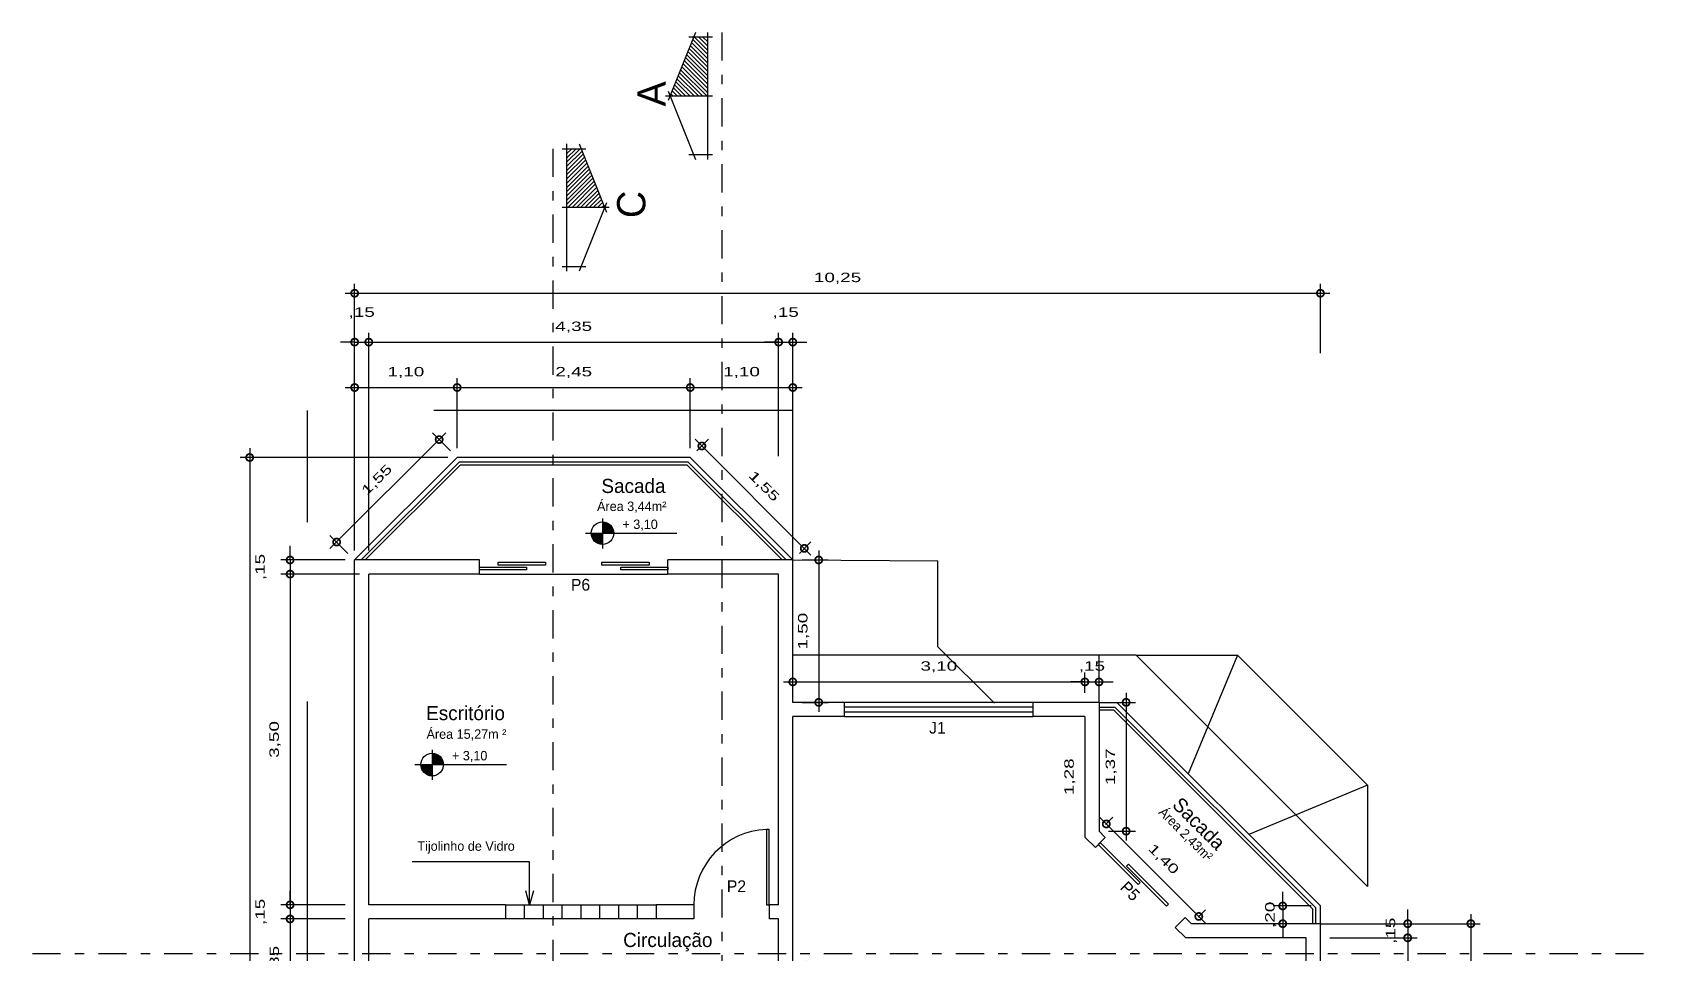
# Model space of a CAD drawing. Header units: millimetres. Extents: x 79.3 to 137.8, y -24.9 to 34.2.
# Drawn here: x 79.3 to 96.5, y -4.1 to 5.68 of the extents above; entities that cross this region are included whole.
import ezdxf

# ---------------------------------------------------------------- set-up
doc = ezdxf.new("R2010")
doc.units = ezdxf.units.MM
doc.header["$LTSCALE"] = 0.6
doc.header["$MEASUREMENT"] = 0
doc.linetypes.add('DASHDOT', pattern=[1, 0.5, -0.25, 0, -0.25])
doc.linetypes.add('HIDDEN', pattern=[9.525, 6.35, -3.175])
doc.layers.get('DEFPOINTS').update_dxf_attribs({"color": 253})
for name, color, linetype in [('0.1', 1, 'Continuous'), ('0.4', 4, 'Continuous'), ('02', 2, 'Continuous'), ('AR-ALV', 5, 'Continuous'), ('AR-ALV-BXA', 1, 'Continuous'), ('AR-PRJ', 12, 'HIDDEN'), ('AR-TXT', 2, 'Continuous')]:
    doc.layers.add(name, color=color, linetype=linetype)
doc.styles.add('stylUS BT', font='stylu.ttf', dxfattribs={"width": 1.5})
doc.dimstyles.new('ARQ_100 - S T', dxfattribs={"dimtxt": 0.1, "dimasz": 0.24, "dimexe": 0.1, "dimexo": 0.2, "dimgap": 0.1, "dimtad": 1, "dimzin": 6, "dimtxsty": 'stylUS BT', "dimblk1": 'DOTSMALL', "dimblk2": 'DOTSMALL', "dimsah": 1, "dimcen": 0.09, "dimse1": 1, "dimse2": 1, "dimsd1": 1, "dimsd2": 1, "dimclrd": 256, "dimclre": 256, "dimclrt": 2, "dimaunit": 1, "dimadec": 0, "dimazin": 0, "dimtfac": 1, "dimtmove": 2, "dimatfit": 3, "dimldrblk": 'DOTSMALL', "dimfxl": 1, "dimtolj": 1, "dimtzin": 0, "dimarcsym": 0})
doc.dimstyles.new('ARQ_100 1', dxfattribs={"dimtxt": 0.1, "dimasz": 0.15, "dimexe": 0.1, "dimexo": 0.1, "dimgap": 0.1, "dimtad": 1, "dimzin": 6, "dimtxsty": 'stylUS BT', "dimblk": 'DOTSMALL', "dimcen": 0.1, "dimdle": 0.1, "dimclrd": 256, "dimclre": 256, "dimclrt": 2, "dimaunit": 1, "dimadec": 0, "dimazin": 0, "dimtfac": 1, "dimtmove": 2, "dimatfit": 3, "dimldrblk": 'OPEN30', "dimfxl": 1, "dimtolj": 1, "dimtzin": 0, "dimarcsym": 0})

# ---------------------------------------------------------------- blocks, each defined once
blk = doc.blocks.new('*D81')
at = {"layer": 'DEFPOINTS', "color": 0, "lineweight": -3}
for p in [(87.223, -3.736), (87.223, -6.254), (87.223, -6.254)]:
    blk.add_point(p, dxfattribs=at)
at = {"layer": 'AR-TXT', "color": 2, "lineweight": -3, "insert": (87.064, -4.995), "char_height": 0.1, "attachment_point": 5, "rotation": 90, "style": 'stylUS BT'}
blk.add_mtext('\\A1;2,52', dxfattribs=at)
blk = doc.blocks.new('_DOTSMALL')
at = {"color": 0, "linetype": 'ByBlock', "const_width": 0.5}
blk.add_lwpolyline([(-0.0625, 0, 1), (0.0625, 0, 1)], format="xyb", close=True, dxfattribs=at)
blk = doc.blocks.new('*D82')
at = {"layer": 'DEFPOINTS', "color": 0, "lineweight": -3}
for p in [(87.373, -1.586), (87.373, -7.14), (87.773, -7.14)]:
    blk.add_point(p, dxfattribs=at)
at = {"layer": 'AR-TXT', "color": 2, "lineweight": -3, "insert": (87.51, -4.367), "char_height": 0.1, "attachment_point": 5, "rotation": 90, "style": 'stylUS BT'}
blk.add_mtext('\\A1;5,55', dxfattribs=at)
blk = doc.blocks.new('*D85')
at = {"layer": 'DEFPOINTS', "color": 0, "lineweight": -3}
for p in [(90.473, -1.586), (90.473, -2.866), (90.473, -2.866)]:
    blk.add_point(p, dxfattribs=at)
at = {"layer": 'AR-TXT', "color": 2, "lineweight": -3, "insert": (90.314, -2.226), "char_height": 0.1, "attachment_point": 5, "rotation": 90, "style": 'stylUS BT'}
blk.add_mtext('\\A1;1,28', dxfattribs=at)
blk = doc.blocks.new('*D114')
at = {"layer": '0.1', "lineweight": -2}
for p, q in [((83.691, 1.425), (82.461, 0.196)), ((83.74, 1.234), (83.549, 1.425)), ((82.652, 0.146), (82.461, 0.337))]:
    blk.add_line(p, q, dxfattribs=at)
at = {"layer": 'DEFPOINTS', "color": 0, "lineweight": -3}
for p in [(83.811, 1.164), (82.532, 0.266), (82.723, 0.076)]:
    blk.add_point(p, dxfattribs=at)
at = {"layer": '0.1', "lineweight": -2, "xscale": 0.15, "yscale": 0.15, "zscale": 0.15}
for p, rotation in [((83.62, 1.354), 44.999999999996), ((82.532, 0.266), 224.9999999999959)]:
    blk.add_blockref('_DOTSMALL', p, dxfattribs=dict(at, rotation=rotation))
at = {"layer": '0.1', "color": 2, "lineweight": -3, "insert": (82.963, 0.923), "char_height": 0.1, "attachment_point": 5, "rotation": 45, "style": 'stylUS BT'}
blk.add_mtext('\\A1;1,55', dxfattribs=at)
blk = doc.blocks.new('_Open30')
at = {"layer": 'AR-ALV', "color": 0, "lineweight": -2}
for p, q in [((-1, 0.27), (0, 0)), ((0, 0), (-1, -0.27)), ((0, 0), (-1, 0))]:
    blk.add_line(p, q, dxfattribs=at)
blk = doc.blocks.new('*D115')
at = {"layer": '0.1', "lineweight": -2}
for p, q in [((83.711, 1.907), (86.385, 1.907)), ((83.811, 1.264), (83.811, 2.007)), ((86.285, 1.264), (86.285, 2.007))]:
    blk.add_line(p, q, dxfattribs=at)
at = {"layer": 'DEFPOINTS', "color": 0, "lineweight": -3}
for p in [(86.285, 1.907), (83.811, 1.164), (86.285, 1.164)]:
    blk.add_point(p, dxfattribs=at)
at = {"layer": '0.1', "lineweight": -2, "xscale": 0.15, "yscale": 0.15, "zscale": 0.15, "rotation": 180}
blk.add_blockref('_DOTSMALL', (83.811, 1.907), dxfattribs=at)
at = {"layer": '0.1', "lineweight": -2, "xscale": 0.15, "yscale": 0.15, "zscale": 0.15}
blk.add_blockref('_DOTSMALL', (86.285, 1.907), dxfattribs=at)
at = {"layer": '0.1', "color": 2, "lineweight": -3, "insert": (85.048, 2.066), "char_height": 0.1, "attachment_point": 5, "style": 'stylUS BT'}
blk.add_mtext('\\A1;2,45', dxfattribs=at)
blk = doc.blocks.new('*D116')
at = {"layer": '0.1', "lineweight": -2}
for p, q in [((86.337, 1.357), (87.566, 0.128)), ((86.356, 1.234), (86.478, 1.357)), ((87.443, 0.146), (87.566, 0.269))]:
    blk.add_line(p, q, dxfattribs=at)
at = {"layer": 'DEFPOINTS', "color": 0, "lineweight": -3}
for p in [(86.285, 1.164), (87.495, 0.199), (87.373, 0.076)]:
    blk.add_point(p, dxfattribs=at)
at = {"layer": '0.1', "lineweight": -2, "xscale": 0.15, "yscale": 0.15, "zscale": 0.15}
for p, rotation in [((86.408, 1.286), 134.9999999999966), ((87.495, 0.199), 314.9999999999966)]:
    blk.add_blockref('_DOTSMALL', p, dxfattribs=dict(at, rotation=rotation))
at = {"layer": '0.1', "color": 2, "lineweight": -3, "insert": (87.064, 0.855), "char_height": 0.1, "attachment_point": 5, "rotation": 315, "style": 'stylUS BT'}
blk.add_mtext('\\A1;1,55', dxfattribs=at)
blk = doc.blocks.new('*D117')
at = {"layer": '0.1', "lineweight": -2}
for p, q in [((86.185, 1.907), (87.473, 1.907)), ((86.285, 1.264), (86.285, 2.007)), ((87.373, 0.176), (87.373, 2.007))]:
    blk.add_line(p, q, dxfattribs=at)
at = {"layer": 'DEFPOINTS', "color": 0, "lineweight": -3}
for p in [(87.373, 1.907), (86.285, 1.164), (87.373, 0.076)]:
    blk.add_point(p, dxfattribs=at)
at = {"layer": '0.1', "lineweight": -2, "xscale": 0.15, "yscale": 0.15, "zscale": 0.15, "rotation": 180}
blk.add_blockref('_DOTSMALL', (86.285, 1.907), dxfattribs=at)
at = {"layer": '0.1', "lineweight": -2, "xscale": 0.15, "yscale": 0.15, "zscale": 0.15}
blk.add_blockref('_DOTSMALL', (87.373, 1.907), dxfattribs=at)
at = {"layer": '0.1', "color": 2, "lineweight": -3, "insert": (86.829, 2.066), "char_height": 0.1, "attachment_point": 5, "style": 'stylUS BT'}
blk.add_mtext('\\A1;1,10', dxfattribs=at)
blk = doc.blocks.new('*D118')
at = {"layer": '0.1', "lineweight": -2}
for p, q in [((82.623, 1.907), (83.911, 1.907)), ((82.723, 0.176), (82.723, 2.007)), ((83.811, 1.264), (83.811, 2.007))]:
    blk.add_line(p, q, dxfattribs=at)
at = {"layer": 'DEFPOINTS', "color": 0, "lineweight": -3}
for p in [(83.811, 1.907), (83.811, 1.164), (82.723, 0.076)]:
    blk.add_point(p, dxfattribs=at)
at = {"layer": '0.1', "lineweight": -2, "xscale": 0.15, "yscale": 0.15, "zscale": 0.15, "rotation": 180}
blk.add_blockref('_DOTSMALL', (82.723, 1.907), dxfattribs=at)
at = {"layer": '0.1', "lineweight": -2, "xscale": 0.15, "yscale": 0.15, "zscale": 0.15}
blk.add_blockref('_DOTSMALL', (83.811, 1.907), dxfattribs=at)
at = {"layer": '0.1', "color": 2, "lineweight": -3, "insert": (83.267, 2.066), "char_height": 0.1, "attachment_point": 5, "style": 'stylUS BT'}
blk.add_mtext('\\A1;1,10', dxfattribs=at)
blk = doc.blocks.new('*D119')
at = {"layer": '0.1', "lineweight": -2}
for p, q in [((82.723, 0.176), (82.723, 2.489)), ((82.873, 0.176), (82.873, 2.489)), ((82.723, 2.389), (82.573, 2.389)), ((82.723, 2.389), (82.873, 2.389)), ((82.873, 2.389), (83.023, 2.389))]:
    blk.add_line(p, q, dxfattribs=at)
at = {"layer": 'DEFPOINTS', "color": 0, "lineweight": -3}
for p in [(82.873, 2.389), (82.723, 0.076), (82.873, 0.076)]:
    blk.add_point(p, dxfattribs=at)
at = {"layer": '0.1', "lineweight": -2, "xscale": 0.15, "yscale": 0.15, "zscale": 0.15}
blk.add_blockref('_DOTSMALL', (82.723, 2.389), dxfattribs=at)
at = {"layer": '0.1', "lineweight": -2, "xscale": 0.15, "yscale": 0.15, "zscale": 0.15, "rotation": 180}
blk.add_blockref('_DOTSMALL', (82.873, 2.389), dxfattribs=at)
at = {"layer": '0.1', "color": 2, "lineweight": -3, "insert": (82.798, 2.698), "char_height": 0.1, "attachment_point": 5, "style": 'stylUS BT'}
blk.add_mtext('\\A1;,15', dxfattribs=at)
blk = doc.blocks.new('*D120')
at = {"layer": '0.1', "lineweight": -2}
for p, q in [((82.873, 0.176), (82.873, 2.489)), ((87.223, 1.362), (87.223, 2.489)), ((82.773, 2.389), (87.323, 2.389))]:
    blk.add_line(p, q, dxfattribs=at)
at = {"layer": 'DEFPOINTS', "color": 0, "lineweight": -3}
for p in [(87.223, 2.389), (87.223, 1.262), (82.873, 0.076)]:
    blk.add_point(p, dxfattribs=at)
at = {"layer": '0.1', "lineweight": -2, "xscale": 0.15, "yscale": 0.15, "zscale": 0.15, "rotation": 180}
blk.add_blockref('_DOTSMALL', (82.873, 2.389), dxfattribs=at)
at = {"layer": '0.1', "lineweight": -2, "xscale": 0.15, "yscale": 0.15, "zscale": 0.15}
blk.add_blockref('_DOTSMALL', (87.223, 2.389), dxfattribs=at)
at = {"layer": '0.1', "color": 2, "lineweight": -3, "insert": (85.048, 2.548), "char_height": 0.1, "attachment_point": 5, "style": 'stylUS BT'}
blk.add_mtext('\\A1;4,35', dxfattribs=at)
blk = doc.blocks.new('*D121')
at = {"layer": '0.1', "lineweight": -2}
for p, q in [((87.223, 1.177), (87.223, 2.489)), ((87.373, 0.176), (87.373, 2.489)), ((87.223, 2.389), (87.073, 2.389)), ((87.223, 2.389), (87.373, 2.389)), ((87.373, 2.389), (87.523, 2.389))]:
    blk.add_line(p, q, dxfattribs=at)
at = {"layer": 'DEFPOINTS', "color": 0, "lineweight": -3}
for p in [(87.373, 2.389), (87.223, 1.077), (87.373, 0.076)]:
    blk.add_point(p, dxfattribs=at)
at = {"layer": '0.1', "lineweight": -2, "xscale": 0.15, "yscale": 0.15, "zscale": 0.15}
blk.add_blockref('_DOTSMALL', (87.223, 2.389), dxfattribs=at)
at = {"layer": '0.1', "lineweight": -2, "xscale": 0.15, "yscale": 0.15, "zscale": 0.15, "rotation": 180}
blk.add_blockref('_DOTSMALL', (87.373, 2.389), dxfattribs=at)
at = {"layer": '0.1', "color": 2, "lineweight": -3, "insert": (87.298, 2.698), "char_height": 0.1, "attachment_point": 5, "style": 'stylUS BT'}
blk.add_mtext('\\A1;,15', dxfattribs=at)
blk = doc.blocks.new('*D122')
at = {"layer": '0.1', "lineweight": -2}
for p, q in [((82.038, 0.076), (82.038, 0.226)), ((82.623, 0.076), (81.938, 0.076)), ((82.038, 0.076), (82.038, -0.074)), ((82.623, -0.074), (81.938, -0.074)), ((82.038, -0.074), (82.038, -0.224))]:
    blk.add_line(p, q, dxfattribs=at)
at = {"layer": 'DEFPOINTS', "color": 0, "lineweight": -3}
for p in [(82.723, 0.076), (82.038, -0.074), (82.723, -0.074)]:
    blk.add_point(p, dxfattribs=at)
at = {"layer": '0.1', "lineweight": -2, "xscale": 0.15, "yscale": 0.15, "zscale": 0.15}
for p, rotation in [((82.038, 0.076), 270), ((82.038, -0.074), 90)]:
    blk.add_blockref('_DOTSMALL', p, dxfattribs=dict(at, rotation=rotation))
at = {"layer": '0.1', "color": 2, "lineweight": -3, "insert": (81.729, 0.001), "char_height": 0.1, "attachment_point": 5, "rotation": 90, "style": 'stylUS BT'}
blk.add_mtext('\\A1;,15', dxfattribs=at)
blk = doc.blocks.new('*D123')
at = {"layer": '0.1', "lineweight": -2}
for p, q in [((82.038, 0.026), (82.038, -3.686)), ((82.773, -0.074), (81.938, -0.074)), ((82.623, -3.586), (81.938, -3.586))]:
    blk.add_line(p, q, dxfattribs=at)
at = {"layer": 'DEFPOINTS', "color": 0, "lineweight": -3}
for p in [(82.873, -0.074), (82.038, -3.586), (82.723, -3.586)]:
    blk.add_point(p, dxfattribs=at)
at = {"layer": '0.1', "lineweight": -2, "xscale": 0.15, "yscale": 0.15, "zscale": 0.15}
for p, rotation in [((82.038, -0.074), 90), ((82.038, -3.586), 270)]:
    blk.add_blockref('_DOTSMALL', p, dxfattribs=dict(at, rotation=rotation))
at = {"layer": '0.1', "color": 2, "lineweight": -3, "insert": (81.878, -1.83), "char_height": 0.1, "attachment_point": 5, "rotation": 90, "style": 'stylUS BT'}
blk.add_mtext('\\A1;3,50', dxfattribs=at)
blk = doc.blocks.new('*D124')
at = {"layer": '0.1', "lineweight": -2}
for p, q in [((82.038, -3.586), (82.038, -3.436)), ((82.623, -3.586), (81.938, -3.586)), ((82.038, -3.586), (82.038, -3.736)), ((82.51, -3.736), (81.938, -3.736)), ((82.038, -3.736), (82.038, -3.886))]:
    blk.add_line(p, q, dxfattribs=at)
at = {"layer": 'DEFPOINTS', "color": 0, "lineweight": -3}
for p in [(82.723, -3.586), (82.038, -3.736), (82.61, -3.736)]:
    blk.add_point(p, dxfattribs=at)
at = {"layer": '0.1', "lineweight": -2, "xscale": 0.15, "yscale": 0.15, "zscale": 0.15}
for p, rotation in [((82.038, -3.586), 270), ((82.038, -3.736), 90)]:
    blk.add_blockref('_DOTSMALL', p, dxfattribs=dict(at, rotation=rotation))
at = {"layer": '0.1', "color": 2, "lineweight": -3, "insert": (81.729, -3.661), "char_height": 0.1, "attachment_point": 5, "rotation": 90, "style": 'stylUS BT'}
blk.add_mtext('\\A1;,15', dxfattribs=at)
blk = doc.blocks.new('*D125')
at = {"layer": '0.1', "lineweight": -2}
for p, q in [((82.623, -3.736), (81.938, -3.736)), ((82.038, -3.636), (82.038, -4.686)), ((82.623, -4.586), (81.938, -4.586))]:
    blk.add_line(p, q, dxfattribs=at)
at = {"layer": 'DEFPOINTS', "color": 0, "lineweight": -3}
for p in [(82.723, -3.736), (82.038, -4.586), (82.723, -4.586)]:
    blk.add_point(p, dxfattribs=at)
at = {"layer": '0.1', "lineweight": -2, "xscale": 0.15, "yscale": 0.15, "zscale": 0.15}
for p, rotation in [((82.038, -3.736), 90), ((82.038, -4.586), 270)]:
    blk.add_blockref('_DOTSMALL', p, dxfattribs=dict(at, rotation=rotation))
at = {"layer": '0.1', "color": 2, "lineweight": -3, "insert": (81.879, -4.161), "char_height": 0.1, "attachment_point": 5, "rotation": 90, "style": 'stylUS BT'}
blk.add_mtext('\\A1;,85', dxfattribs=at)
blk = doc.blocks.new('*D139')
at = {"layer": '0.1', "lineweight": -2}
for p, q in [((81.609, 1.264), (81.609, -13.386)), ((83.711, 1.164), (81.509, 1.164)), ((82.623, -13.286), (81.509, -13.286))]:
    blk.add_line(p, q, dxfattribs=at)
at = {"layer": 'DEFPOINTS', "color": 0, "lineweight": -3}
for p in [(83.811, 1.164), (81.609, -13.286), (82.723, -13.286)]:
    blk.add_point(p, dxfattribs=at)
at = {"layer": '0.1', "lineweight": -2, "xscale": 0.15, "yscale": 0.15, "zscale": 0.15}
for p, rotation in [((81.609, 1.164), 90), ((81.609, -13.286), 270)]:
    blk.add_blockref('_DOTSMALL', p, dxfattribs=dict(at, rotation=rotation))
at = {"layer": '0.1', "color": 2, "lineweight": -3, "insert": (81.45, -6.061), "char_height": 0.1, "attachment_point": 5, "rotation": 90, "style": 'stylUS BT'}
blk.add_mtext('\\A1;14,45', dxfattribs=at)
blk = doc.blocks.new('*D150')
at = {"layer": '0.1', "lineweight": -2}
for p, q in [((87.648, 0.176), (87.648, -1.536)), ((87.473, 0.076), (87.748, 0.076)), ((87.473, -1.436), (87.748, -1.436))]:
    blk.add_line(p, q, dxfattribs=at)
at = {"layer": 'DEFPOINTS', "color": 0, "lineweight": -3}
for p in [(87.373, 0.076), (87.373, -1.436), (87.648, -1.436)]:
    blk.add_point(p, dxfattribs=at)
at = {"layer": '0.1', "lineweight": -2, "xscale": 0.15, "yscale": 0.15, "zscale": 0.15}
for p, rotation in [((87.648, 0.076), 90), ((87.648, -1.436), 270)]:
    blk.add_blockref('_DOTSMALL', p, dxfattribs=dict(at, rotation=rotation))
at = {"layer": '0.1', "color": 2, "lineweight": -3, "insert": (87.488, -0.68), "char_height": 0.1, "attachment_point": 5, "rotation": 90, "style": 'stylUS BT'}
blk.add_mtext('\\A1;1,50', dxfattribs=at)
blk = doc.blocks.new('*D151')
at = {"layer": '0.1', "lineweight": -2}
for p, q in [((87.373, -1.336), (87.373, -1.119)), ((90.473, -1.336), (90.473, -1.119)), ((87.273, -1.219), (90.573, -1.219))]:
    blk.add_line(p, q, dxfattribs=at)
at = {"layer": 'DEFPOINTS', "color": 0, "lineweight": -3}
for p in [(90.473, -1.219), (87.373, -1.436), (90.473, -1.436)]:
    blk.add_point(p, dxfattribs=at)
at = {"layer": '0.1', "lineweight": -2, "xscale": 0.15, "yscale": 0.15, "zscale": 0.15, "rotation": 180}
blk.add_blockref('_DOTSMALL', (87.373, -1.219), dxfattribs=at)
at = {"layer": '0.1', "lineweight": -2, "xscale": 0.15, "yscale": 0.15, "zscale": 0.15}
blk.add_blockref('_DOTSMALL', (90.473, -1.219), dxfattribs=at)
at = {"layer": '0.1', "color": 2, "lineweight": -3, "insert": (88.923, -1.059), "char_height": 0.1, "attachment_point": 5, "style": 'stylUS BT'}
blk.add_mtext('\\A1;3,10', dxfattribs=at)
blk = doc.blocks.new('*D152')
at = {"layer": '0.1', "lineweight": -2}
for p, q in [((90.473, -1.336), (90.473, -1.119)), ((90.623, -1.336), (90.623, -1.119)), ((90.473, -1.219), (90.323, -1.219)), ((90.473, -1.219), (90.623, -1.219)), ((90.623, -1.219), (90.773, -1.219))]:
    blk.add_line(p, q, dxfattribs=at)
at = {"layer": 'DEFPOINTS', "color": 0, "lineweight": -3}
for p in [(90.623, -1.219), (90.473, -1.436), (90.623, -1.436)]:
    blk.add_point(p, dxfattribs=at)
at = {"layer": '0.1', "lineweight": -2, "xscale": 0.15, "yscale": 0.15, "zscale": 0.15}
blk.add_blockref('_DOTSMALL', (90.473, -1.219), dxfattribs=at)
at = {"layer": '0.1', "lineweight": -2, "xscale": 0.15, "yscale": 0.15, "zscale": 0.15, "rotation": 180}
blk.add_blockref('_DOTSMALL', (90.623, -1.219), dxfattribs=at)
at = {"layer": '0.1', "color": 2, "lineweight": -3, "insert": (90.548, -1.059), "char_height": 0.1, "attachment_point": 5, "style": 'stylUS BT'}
blk.add_mtext('\\A1;,15', dxfattribs=at)
blk = doc.blocks.new('*D153')
at = {"layer": '0.1', "lineweight": -2}
for p, q in [((82.723, 0.176), (82.723, 3.008)), ((92.973, 2.273), (92.973, 3.008)), ((82.623, 2.908), (93.073, 2.908))]:
    blk.add_line(p, q, dxfattribs=at)
at = {"layer": 'DEFPOINTS', "color": 0, "lineweight": -3}
for p in [(92.973, 2.908), (92.973, 2.173), (82.723, 0.076)]:
    blk.add_point(p, dxfattribs=at)
at = {"layer": '0.1', "lineweight": -2, "xscale": 0.15, "yscale": 0.15, "zscale": 0.15, "rotation": 180}
blk.add_blockref('_DOTSMALL', (82.723, 2.908), dxfattribs=at)
at = {"layer": '0.1', "lineweight": -2, "xscale": 0.15, "yscale": 0.15, "zscale": 0.15}
blk.add_blockref('_DOTSMALL', (92.973, 2.908), dxfattribs=at)
at = {"layer": '0.1', "color": 2, "lineweight": -3, "insert": (87.848, 3.067), "char_height": 0.1, "attachment_point": 5, "style": 'stylUS BT'}
blk.add_mtext('\\A1;10,25', dxfattribs=at)
blk = doc.blocks.new('*D154')
at = {"layer": '0.1', "lineweight": -2}
for p, q in [((90.911, -1.336), (90.911, -2.904)), ((90.723, -1.436), (91.011, -1.436)), ((90.723, -2.804), (91.011, -2.804))]:
    blk.add_line(p, q, dxfattribs=at)
at = {"layer": 'DEFPOINTS', "color": 0, "lineweight": -3}
for p in [(90.623, -1.436), (90.623, -2.804), (90.911, -2.804)]:
    blk.add_point(p, dxfattribs=at)
at = {"layer": '0.1', "lineweight": -2, "xscale": 0.15, "yscale": 0.15, "zscale": 0.15}
for p, rotation in [((90.911, -1.436), 90), ((90.911, -2.804), 270)]:
    blk.add_blockref('_DOTSMALL', p, dxfattribs=dict(at, rotation=rotation))
at = {"layer": '0.1', "color": 2, "lineweight": -3, "insert": (90.752, -2.12), "char_height": 0.1, "attachment_point": 5, "rotation": 90, "style": 'stylUS BT'}
blk.add_mtext('\\A1;1,37', dxfattribs=at)
blk = doc.blocks.new('*D155')
at = {"layer": '0.1', "lineweight": -2}
for p, q in [((90.629, -2.656), (91.753, -3.78)), ((90.693, -2.733), (90.771, -2.656)), ((91.676, -3.716), (91.753, -3.638))]:
    blk.add_line(p, q, dxfattribs=at)
at = {"layer": 'DEFPOINTS', "color": 0, "lineweight": -3}
for p in [(90.623, -2.804), (91.682, -3.709), (91.605, -3.786)]:
    blk.add_point(p, dxfattribs=at)
at = {"layer": '0.1', "lineweight": -2, "xscale": 0.15, "yscale": 0.15, "zscale": 0.15}
for p, rotation in [((90.7, -2.727), 134.999999999997), ((91.682, -3.709), 314.999999999997)]:
    blk.add_blockref('_DOTSMALL', p, dxfattribs=dict(at, rotation=rotation))
at = {"layer": '0.1', "color": 2, "lineweight": -3, "insert": (91.304, -3.105), "char_height": 0.1, "attachment_point": 5, "rotation": 315, "style": 'stylUS BT'}
blk.add_mtext('\\A1;1,40', dxfattribs=at)
blk = doc.blocks.new('*D156')
at = {"layer": '0.1', "lineweight": -2}
for p, q in [((93.899, -3.786), (93.899, -3.636)), ((93.073, -3.786), (93.999, -3.786)), ((93.073, -3.936), (93.999, -3.936)), ((93.899, -3.786), (93.899, -3.936)), ((93.899, -3.936), (93.899, -4.086))]:
    blk.add_line(p, q, dxfattribs=at)
at = {"layer": 'DEFPOINTS', "color": 0, "lineweight": -3}
for p in [(92.973, -3.786), (92.973, -3.936), (93.899, -3.936)]:
    blk.add_point(p, dxfattribs=at)
at = {"layer": '0.1', "lineweight": -2, "xscale": 0.15, "yscale": 0.15, "zscale": 0.15}
for p, rotation in [((93.899, -3.786), 270), ((93.899, -3.936), 90)]:
    blk.add_blockref('_DOTSMALL', p, dxfattribs=dict(at, rotation=rotation))
at = {"layer": '0.1', "color": 2, "lineweight": -3, "insert": (93.726, -3.861), "char_height": 0.1, "attachment_point": 5, "rotation": 90, "style": 'stylUS BT'}
blk.add_mtext('\\A1;,15', dxfattribs=at)
blk = doc.blocks.new('*D157')
at = {"layer": '0.1', "lineweight": -2}
for p, q in [((93.073, -3.936), (93.999, -3.936)), ((93.899, -3.836), (93.899, -6.44)), ((93.073, -6.34), (93.999, -6.34))]:
    blk.add_line(p, q, dxfattribs=at)
at = {"layer": 'DEFPOINTS', "color": 0, "lineweight": -3}
for p in [(92.973, -3.936), (92.973, -6.34), (93.899, -6.34)]:
    blk.add_point(p, dxfattribs=at)
at = {"layer": '0.1', "lineweight": -2, "xscale": 0.15, "yscale": 0.15, "zscale": 0.15}
for p, rotation in [((93.899, -3.936), 90), ((93.899, -6.34), 270)]:
    blk.add_blockref('_DOTSMALL', p, dxfattribs=dict(at, rotation=rotation))
at = {"layer": '0.1', "color": 2, "lineweight": -3, "insert": (93.739, -5.138), "char_height": 0.1, "attachment_point": 5, "rotation": 90, "style": 'stylUS BT'}
blk.add_mtext('\\A1;2,40', dxfattribs=at)
blk = doc.blocks.new('*D161')
at = {"layer": '0.1', "lineweight": -2}
for p, q in [((94.569, -3.686), (94.569, -13.386)), ((93.073, -3.786), (94.669, -3.786)), ((93.073, -13.286), (94.669, -13.286))]:
    blk.add_line(p, q, dxfattribs=at)
at = {"layer": 'DEFPOINTS', "color": 0, "lineweight": -3}
for p in [(92.973, -3.786), (92.973, -13.286), (94.569, -13.286)]:
    blk.add_point(p, dxfattribs=at)
at = {"layer": '0.1', "lineweight": -2, "xscale": 0.15, "yscale": 0.15, "zscale": 0.15}
for p, rotation in [((94.569, -3.786), 90), ((94.569, -13.286), 270)]:
    blk.add_blockref('_DOTSMALL', p, dxfattribs=dict(at, rotation=rotation))
at = {"layer": '0.1', "color": 2, "lineweight": -3, "insert": (94.41, -8.536), "char_height": 0.1, "attachment_point": 5, "rotation": 90, "style": 'stylUS BT'}
blk.add_mtext('\\A1;9,50', dxfattribs=at)
blk = doc.blocks.new('NIVELPLANTA2')
for p, q in [((0, 0.195), (0, -0.202)), ((-0.228, 0), (0.986, 0))]:
    blk.add_line(p, q)
at = {"const_width": 0.15}
for points in [[(-0.075, 0, 0.414214), (0, -0.075, 1)], [(0.075, 0, 0.414214), (0, 0.075, 1)]]:
    blk.add_lwpolyline(points, format="xyb", dxfattribs=at)
blk.add_circle((0, 0), 0.15)
blk = doc.blocks.new('*D167')
at = {"layer": '0.1', "linetype": 'Continuous', "lineweight": -2}
for p, q in [((92.873, -3.598), (92.473, -3.598)), ((92.573, -3.598), (92.573, -3.448)), ((92.573, -3.598), (92.573, -3.786)), ((92.573, -3.786), (92.573, -3.936))]:
    blk.add_line(p, q, dxfattribs=at)
at = {"layer": 'DEFPOINTS', "color": 0, "linetype": 'Continuous', "lineweight": -3}
for p in [(92.973, -3.598), (92.573, -3.786), (92.573, -3.786)]:
    blk.add_point(p, dxfattribs=at)
at = {"layer": '0.1', "linetype": 'Continuous', "lineweight": -2, "xscale": 0.15, "yscale": 0.15, "zscale": 0.15}
for p, rotation in [((92.573, -3.598), 270), ((92.573, -3.786), 90)]:
    blk.add_blockref('_DOTSMALL', p, dxfattribs=dict(at, rotation=rotation))
at = {"layer": '0.1', "color": 2, "linetype": 'Continuous', "lineweight": -3, "insert": (92.446, -3.692), "char_height": 0.1, "attachment_point": 5, "rotation": 90, "style": 'stylUS BT'}
blk.add_mtext('\\A1;,20', dxfattribs=at)

msp = doc.modelspace()

# ---------------------------------------------------------------- hatches: boundary and pattern name
at = {"layer": '02', "lineweight": -3}
h = msp.add_hatch(dxfattribs=at)
h.set_pattern_fill('ANSI31', color=256, scale=0.01, angle=90, style=0)
h.set_pattern_definition([(135, (100.77088, 8.877696), (-0.02245064, -0.02245064), [])])
h.paths.add_polyline_path([(86.471, 5.628), (86.321, 5.628), (86.071, 5.003), (86.471, 5.003)])
h = msp.add_hatch(dxfattribs=at)
h.set_pattern_fill('ANSI31', color=256, scale=0.01, angle=90, style=0)
h.set_pattern_definition([(45, (70.67634, 7.6932), (0.02245064, -0.02245064), [])])
h.paths.add_polyline_path([(84.976, 3.818), (85.376, 3.818), (85.126, 4.443), (84.976, 4.443)])

# ---------------------------------------------------------------- linework, layer by layer
at = {"layer": '0.1'}
for p, q in [((83.811, 1.164), (82.723, 0.076)), ((86.285, 1.164), (83.811, 1.164)), ((87.373, 0.076), (86.285, 1.164)), ((87.373, 0.076), (88.914, 0.067)), ((88.914, -0.845), (88.914, 0.067)), ((84.048, -0.074), (86.048, -0.074)), ((88.914, -0.845), (89.514, -1.445)), ((89.923, -1.436), (87.923, -1.436)), ((90.623, -1.436), (90.811, -1.436)), ((90.811, -1.436), (92.973, -3.598)), ((87.923, -1.586), (89.923, -1.586)), ((84.323, -3.586), (85.923, -3.586)), ((84.523, -3.586), (84.523, -3.736)), ((84.723, -3.586), (84.723, -3.736)), ((84.923, -3.586), (84.923, -3.736)), ((85.123, -3.586), (85.123, -3.736)), ((85.323, -3.586), (85.323, -3.736)), ((85.523, -3.586), (85.523, -3.736)), ((85.723, -3.586), (85.723, -3.736)), ((92.973, -3.786), (92.973, -3.598)), ((85.923, -3.736), (84.323, -3.736))]:
    msp.add_line(p, q, dxfattribs=at)
msp.add_arc((87.124, -3.587), 0.801, 92.2198, 179.9696, dxfattribs=at)
at = {"layer": '0.4', "linetype": 'DASHDOT', "lineweight": -3}
for p, q in [((86.621, 5.678), (86.621, -17.573)), ((84.826, 4.443), (84.826, -16.251)), ((79.303, -4.102), (96.498, -4.102))]:
    msp.add_line(p, q, dxfattribs=at)
at = {"layer": '02', "lineweight": -3}
for p, q in [((86.341, 5.678), (86.051, 4.953)), ((86.051, 5.053), (86.341, 4.328)), ((85.106, 4.493), (85.396, 3.768)), ((85.396, 3.868), (85.106, 3.143))]:
    msp.add_line(p, q, dxfattribs=at)
at = {"layer": '02'}
for p, q in [((83.831, 1.114), (82.793, 0.076)), ((83.844, 1.084), (82.836, 0.076)), ((86.264, 1.114), (83.831, 1.114)), ((86.252, 1.084), (83.844, 1.084)), ((87.26, 0.076), (86.252, 1.084)), ((87.302, 0.076), (86.264, 1.114)), ((89.923, -1.486), (87.923, -1.486)), ((87.923, -1.536), (89.923, -1.536)), ((90.623, -1.486), (90.79, -1.486)), ((90.623, -1.516), (90.778, -1.516)), ((90.778, -1.516), (92.893, -3.631)), ((90.79, -1.486), (92.923, -3.619)), ((87.123, -2.786), (87.093, -2.786)), ((87.093, -2.786), (87.093, -3.586)), ((87.123, -3.586), (87.123, -2.786)), ((87.093, -3.586), (87.123, -3.586)), ((92.893, -3.786), (92.893, -3.631)), ((92.923, -3.786), (92.923, -3.619))]:
    msp.add_line(p, q, dxfattribs=at)
at = {"layer": '02', "lineweight": -3}
for points in [[(86.471, 4.328), (86.471, 5.678)], [(86.521, 5.628), (86.271, 5.628)], [(86.021, 5.003), (86.521, 5.003)], [(84.976, 3.143), (84.976, 4.493)], [(84.926, 4.443), (85.176, 4.443)], [(86.521, 4.378), (86.271, 4.378)], [(85.426, 3.818), (84.926, 3.818)], [(84.926, 3.193), (85.176, 3.193)]]:
    msp.add_lwpolyline(points, dxfattribs=at)
at = {"layer": '02'}
for points in [[(84.048, 0.001), (84.548, 0.001), (84.548, -0.029), (84.048, -0.029)], [(84.248, 0.051), (84.748, 0.051), (84.748, 0.021), (84.248, 0.021)], [(85.348, 0.051), (85.848, 0.051), (85.848, 0.021), (85.348, 0.021)], [(85.548, 0.001), (86.048, 0.001), (86.048, -0.029), (85.548, -0.029)], [(91.04, -3.369), (91.061, -3.348), (90.637, -2.924), (90.615, -2.945)], [(91.34, -3.599), (91.361, -3.578), (90.937, -3.154), (90.916, -3.175)]]:
    msp.add_lwpolyline(points, close=True, dxfattribs=at)
at = {"layer": 'AR-ALV'}
for p, q in [((82.723, -4.736), (82.723, 0.076)), ((84.048, 0.076), (82.723, 0.076)), ((84.048, -0.074), (84.048, 0.076)), ((86.048, -0.074), (86.048, 0.076)), ((87.373, 0.076), (86.048, 0.076)), ((87.373, -1.436), (87.373, 0.076)), ((82.873, -3.586), (82.873, -0.074)), ((84.048, -0.074), (82.873, -0.074)), ((87.223, -0.074), (86.048, -0.074)), ((87.223, -3.586), (87.223, -0.074)), ((87.923, -1.436), (87.373, -1.436)), ((87.923, -1.586), (87.923, -1.436)), ((90.623, -1.436), (89.923, -1.436)), ((89.923, -1.586), (89.923, -1.436)), ((90.623, -1.436), (90.623, -2.804)), ((87.373, -6.24), (87.373, -1.586)), ((87.923, -1.586), (87.373, -1.586)), ((90.473, -1.586), (89.923, -1.586)), ((90.473, -1.586), (90.473, -2.866)), ((90.473, -2.866), (90.584, -2.977)), ((90.584, -2.977), (90.69, -2.871)), ((90.623, -2.804), (90.69, -2.871)), ((84.323, -3.586), (82.873, -3.586)), ((84.323, -3.586), (84.323, -3.736)), ((86.323, -3.586), (85.923, -3.586)), ((85.923, -3.586), (85.923, -3.736)), ((86.323, -3.586), (86.323, -3.736)), ((87.223, -3.586), (87.123, -3.586)), ((87.123, -3.586), (87.123, -3.736)), ((82.873, -4.586), (82.873, -3.736)), ((84.323, -3.736), (82.873, -3.736)), ((86.323, -3.736), (85.923, -3.736)), ((87.223, -3.736), (87.123, -3.736)), ((87.223, -6.24), (87.223, -3.736)), ((91.432, -3.826), (91.538, -3.719)), ((91.538, -3.719), (91.605, -3.786)), ((91.432, -3.826), (91.543, -3.936)), ((92.823, -3.936), (91.543, -3.936)), ((92.973, -3.786), (91.605, -3.786)), ((92.823, -6.34), (92.823, -3.936)), ((92.973, -13.286), (92.973, -3.786))]:
    msp.add_line(p, q, dxfattribs=at)
at = {"layer": 'AR-ALV-BXA', "lineweight": -3}
for p, q in [((90.623, -1.436), (90.623, -0.936)), ((91.018, -0.936), (92.092, -0.936)), ((92.092, -0.936), (91.57, -2.196)), ((92.092, -0.936), (93.473, -2.317)), ((93.473, -2.317), (92.213, -2.839)), ((93.473, -2.317), (93.473, -3.391)), ((92.973, -3.786), (93.473, -3.786))]:
    msp.add_line(p, q, dxfattribs=at)
at = {"layer": 'AR-PRJ'}
for p, q in [((87.373, 1.664), (82.223, 1.664)), ((82.223, -5.236), (82.223, 1.664)), ((87.373, 0.076), (87.373, 1.664)), ((91.018, -0.936), (87.373, -0.936)), ((91.018, -0.936), (93.473, -3.391)), ((93.473, -13.786), (93.473, -3.391))]:
    msp.add_line(p, q, dxfattribs=at)

# ---------------------------------------------------------------- block references
at = {"layer": '0.1', "lineweight": -3}
for p, xscale, yscale in [((85.354, 0.36), 0.7999999999999972, 0.7999999999999998), ((83.546, -2.097), 0.8, 0.8)]:
    msp.add_blockref('NIVELPLANTA2', p, dxfattribs=dict(at, xscale=xscale, yscale=yscale))

# ---------------------------------------------------------------- texts
at = {"layer": '0.4', "insert": (85.725, 4.891), "char_height": 0.3, "width": 0.31744, "attachment_point": 1, "rotation": 90}
msp.add_mtext('{\\fStylus BT|b0|i0|c0|p34;A}', dxfattribs=at)
at = {"layer": '0.4', "extrusion": (0, 0, -1), "insert": (85.808, 3.706), "char_height": 0.3, "width": 0.3174, "attachment_point": 1, "text_direction": (0, 1, 0)}
msp.add_mtext('{\\fStylus BT|b0|i0|c0|p34;C}', dxfattribs=at)
at = {"layer": 'AR-TXT', "attachment_point": 1}
for s, insert, char_height, width in [('{\\fStylus BT|b0|i0|c0|p34;Sacada}', (85.342, 0.937), 0.15, 1.3569), ('{\\fStylus BT|b0|i0|c0|p34;Área 3,44m²}', (85.296, 0.696), 0.1, 1.143), ('{\\fStylus BT|b0|i0|c0|p34;+ 3,10}', (85.565, 0.505), 0.1, 0.6422), ('{\\fStylus BT|b0|i0|c0|p34;P6}', (85.018, -0.125), 0.125, 0.1942), ('{\\fStylus BT|b0|i0|c0|p34;Escritório}', (83.482, -1.475), 0.15, 1.3569), ('{\\fStylus BT|b0|i0|c0|p34;Área 15,27m ²}', (83.486, -1.723), 0.1, 1.143), ('{\\fStylus BT|b0|i0|c0|p34;J1}', (88.82, -1.643), 0.125, 0.19421), ('{\\fStylus BT|b0|i0|c0|p34;+ 3,10}', (83.756, -1.952), 0.1, 0.6422), ('{\\fStylus BT|b0|i0|c0|p34;Tijolinho de Vidro}', (83.389, -2.912), 0.1, 1.8436), ('{\\fStylus BT|b0|i0|c0|p34;P2}', (86.673, -3.326), 0.125, 0.1942), ('{\\fStylus BT|b0|i0|c0|p34;Circulação}', (85.573, -3.884), 0.15, 1.3569)]:
    msp.add_mtext(s, dxfattribs=dict(at, insert=insert, char_height=char_height, width=width))
at = {"layer": 'AR-TXT', "attachment_point": 1, "rotation": 315}
for s, insert, char_height, width in [('{\\fStylus BT|b0|i0|c0|p34;Área 2,43m²}', (91.319, -2.54), 0.1, 1.143), ('{\\fStylus BT|b0|i0|c0|p34;Sacada}', (91.496, -2.429), 0.15, 1.0089), ('{\\fStylus BT|b0|i0|c0|p34;P5}', (90.925, -3.323), 0.125, 0.1942)]:
    msp.add_mtext(s, dxfattribs=dict(at, insert=insert, char_height=char_height, width=width))

# ---------------------------------------------------------------- dimensions: what is measured, and where the dimension line sits
at = {"layer": '0.1', "lineweight": -3}
for base, p1, p2, picture, middle in [((92.973, 2.908), (82.723, 0.076), (92.973, 2.173), '*D153', (87.848, 3.067)), ((82.873, 2.389), (82.723, 0.076), (82.873, 0.076), '*D119', (82.798, 2.698)), ((87.373, 2.389), (87.223, 1.077), (87.373, 0.076), '*D121', (87.298, 2.698)), ((87.223, 2.389), (82.873, 0.076), (87.223, 1.262), '*D120', (85.048, 2.548)), ((90.473, -1.219), (87.373, -1.436), (90.473, -1.436), '*D151', (88.923, -1.059))]:
    dim = msp.add_linear_dim(base=base, p1=p1, p2=p2, dimstyle='ARQ_100 1', dxfattribs=at)
    dim.commit()
    dim.dimension.update_dxf_attribs({"geometry": picture, "text_midpoint": middle})
for base, p1, p2, picture, middle in [((83.811, 1.907), (82.723, 0.076), (83.811, 1.164), '*D118', (83.267, 2.066)), ((87.373, 1.907), (86.285, 1.164), (87.373, 0.076), '*D117', (86.829, 2.066))]:
    dim = msp.add_linear_dim(base=base, p1=p1, p2=p2, text='1,10', dimstyle='ARQ_100 1', dxfattribs=at)
    dim.commit()
    dim.dimension.update_dxf_attribs({"geometry": picture, "text_midpoint": middle})
for p1, p2, distance, text, picture, middle in [((83.811, 1.164), (86.285, 1.164), 0.743, '2,45', '*D115', (85.048, 2.066)), ((83.811, 1.164), (82.723, 0.076), -0.27, '1,55', '*D114', (82.963, 0.923)), ((86.285, 1.164), (87.373, 0.076), 0.174, '1,55', '*D116', (87.064, 0.855)), ((90.623, -2.804), (91.605, -3.786), 0.109, '1,40', '*D155', (91.304, -3.105))]:
    dim = msp.add_aligned_dim(p1=p1, p2=p2, distance=distance, text=text, dimstyle='ARQ_100 1', dxfattribs=at)
    dim.commit()
    dim.dimension.update_dxf_attribs({"geometry": picture, "text_midpoint": middle})
for base, p1, p2, picture, middle in [((81.609, -13.286), (83.811, 1.164), (82.723, -13.286), '*D139', (81.45, -6.061)), ((82.038, -0.074), (82.723, 0.076), (82.723, -0.074), '*D122', (81.729, 0.001)), ((90.911, -2.804), (90.623, -1.436), (90.623, -2.804), '*D154', (90.752, -2.12)), ((82.038, -3.736), (82.723, -3.586), (82.61, -3.736), '*D124', (81.729, -3.661)), ((82.038, -4.586), (82.723, -3.736), (82.723, -4.586), '*D125', (81.879, -4.161)), ((94.569, -13.286), (92.973, -3.786), (92.973, -13.286), '*D161', (94.41, -8.536)), ((93.899, -6.34), (92.973, -3.936), (92.973, -6.34), '*D157', (93.739, -5.138))]:
    dim = msp.add_linear_dim(base=base, p1=p1, p2=p2, angle=90, dimstyle='ARQ_100 1', dxfattribs=at)
    dim.commit()
    dim.dimension.update_dxf_attribs({"geometry": picture, "text_midpoint": middle})
for base, p1, p2, text, picture, middle in [((87.648, -1.436), (87.373, 0.076), (87.373, -1.436), '1,50', '*D150', (87.488, -0.68)), ((82.038, -3.586), (82.873, -0.074), (82.723, -3.586), '3,50', '*D123', (81.878, -1.83))]:
    dim = msp.add_linear_dim(base=base, p1=p1, p2=p2, angle=90, text=text, dimstyle='ARQ_100 1', dxfattribs=at)
    dim.commit()
    dim.dimension.update_dxf_attribs({"geometry": picture, "text_midpoint": middle})
dim = msp.add_linear_dim(base=(90.623, -1.219), p1=(90.473, -1.436), p2=(90.623, -1.436), dimstyle='ARQ_100 1', dxfattribs=at)
dim.commit()
dim.dimension.update_dxf_attribs({"geometry": '*D152', "text_midpoint": (90.548, -1.059), "dimtype": 160})
at = {"layer": '0.1', "linetype": 'Continuous', "lineweight": -3}
dim = msp.add_linear_dim(base=(92.573, -3.786), p1=(92.973, -3.598), p2=(92.573, -3.786), angle=90, text=',20', dimstyle='ARQ_100 1', dxfattribs=at)
dim.commit()
dim.dimension.update_dxf_attribs({"geometry": '*D167', "text_midpoint": (92.446, -3.692), "dimtype": 160})
at = {"layer": '0.1', "lineweight": -3}
dim = msp.add_linear_dim(base=(93.899, -3.936), p1=(92.973, -3.786), p2=(92.973, -3.936), angle=90, dimstyle='ARQ_100 1', dxfattribs=at)
dim.commit()
dim.dimension.update_dxf_attribs({"geometry": '*D156', "text_midpoint": (93.726, -3.861), "dimtype": 160})
at = {"layer": 'AR-TXT', "lineweight": -3}
dim = msp.add_linear_dim(base=(87.773, -7.14), p1=(87.373, -1.586), p2=(87.373, -7.14), angle=90, dimstyle='ARQ_100 - S T', dxfattribs=at)
dim.commit()
dim.dimension.update_dxf_attribs({"geometry": '*D82', "text_midpoint": (87.51, -4.367), "dimtype": 160})
for base, p1, p2, picture, middle in [((90.473, -2.866), (90.473, -1.586), (90.473, -2.866), '*D85', (90.314, -2.226)), ((87.223, -6.254), (87.223, -3.736), (87.223, -6.254), '*D81', (87.064, -4.995))]:
    dim = msp.add_linear_dim(base=base, p1=p1, p2=p2, angle=90, dimstyle='ARQ_100 - S T', dxfattribs=at)
    dim.commit()
    dim.dimension.update_dxf_attribs({"geometry": picture, "text_midpoint": middle})

# ---------------------------------------------------------------- leaders
at = {"layer": '0.1', "linetype": 'Continuous', "lineweight": -3}
msp.add_leader([(84.58, -3.586), (84.58, -3.131), (83.333, -3.131)], dimstyle='ARQ_100 1', override={"dimgap": 0.05, "dimtad": 0}, dxfattribs=at)

doc.saveas('drawing.dxf')
